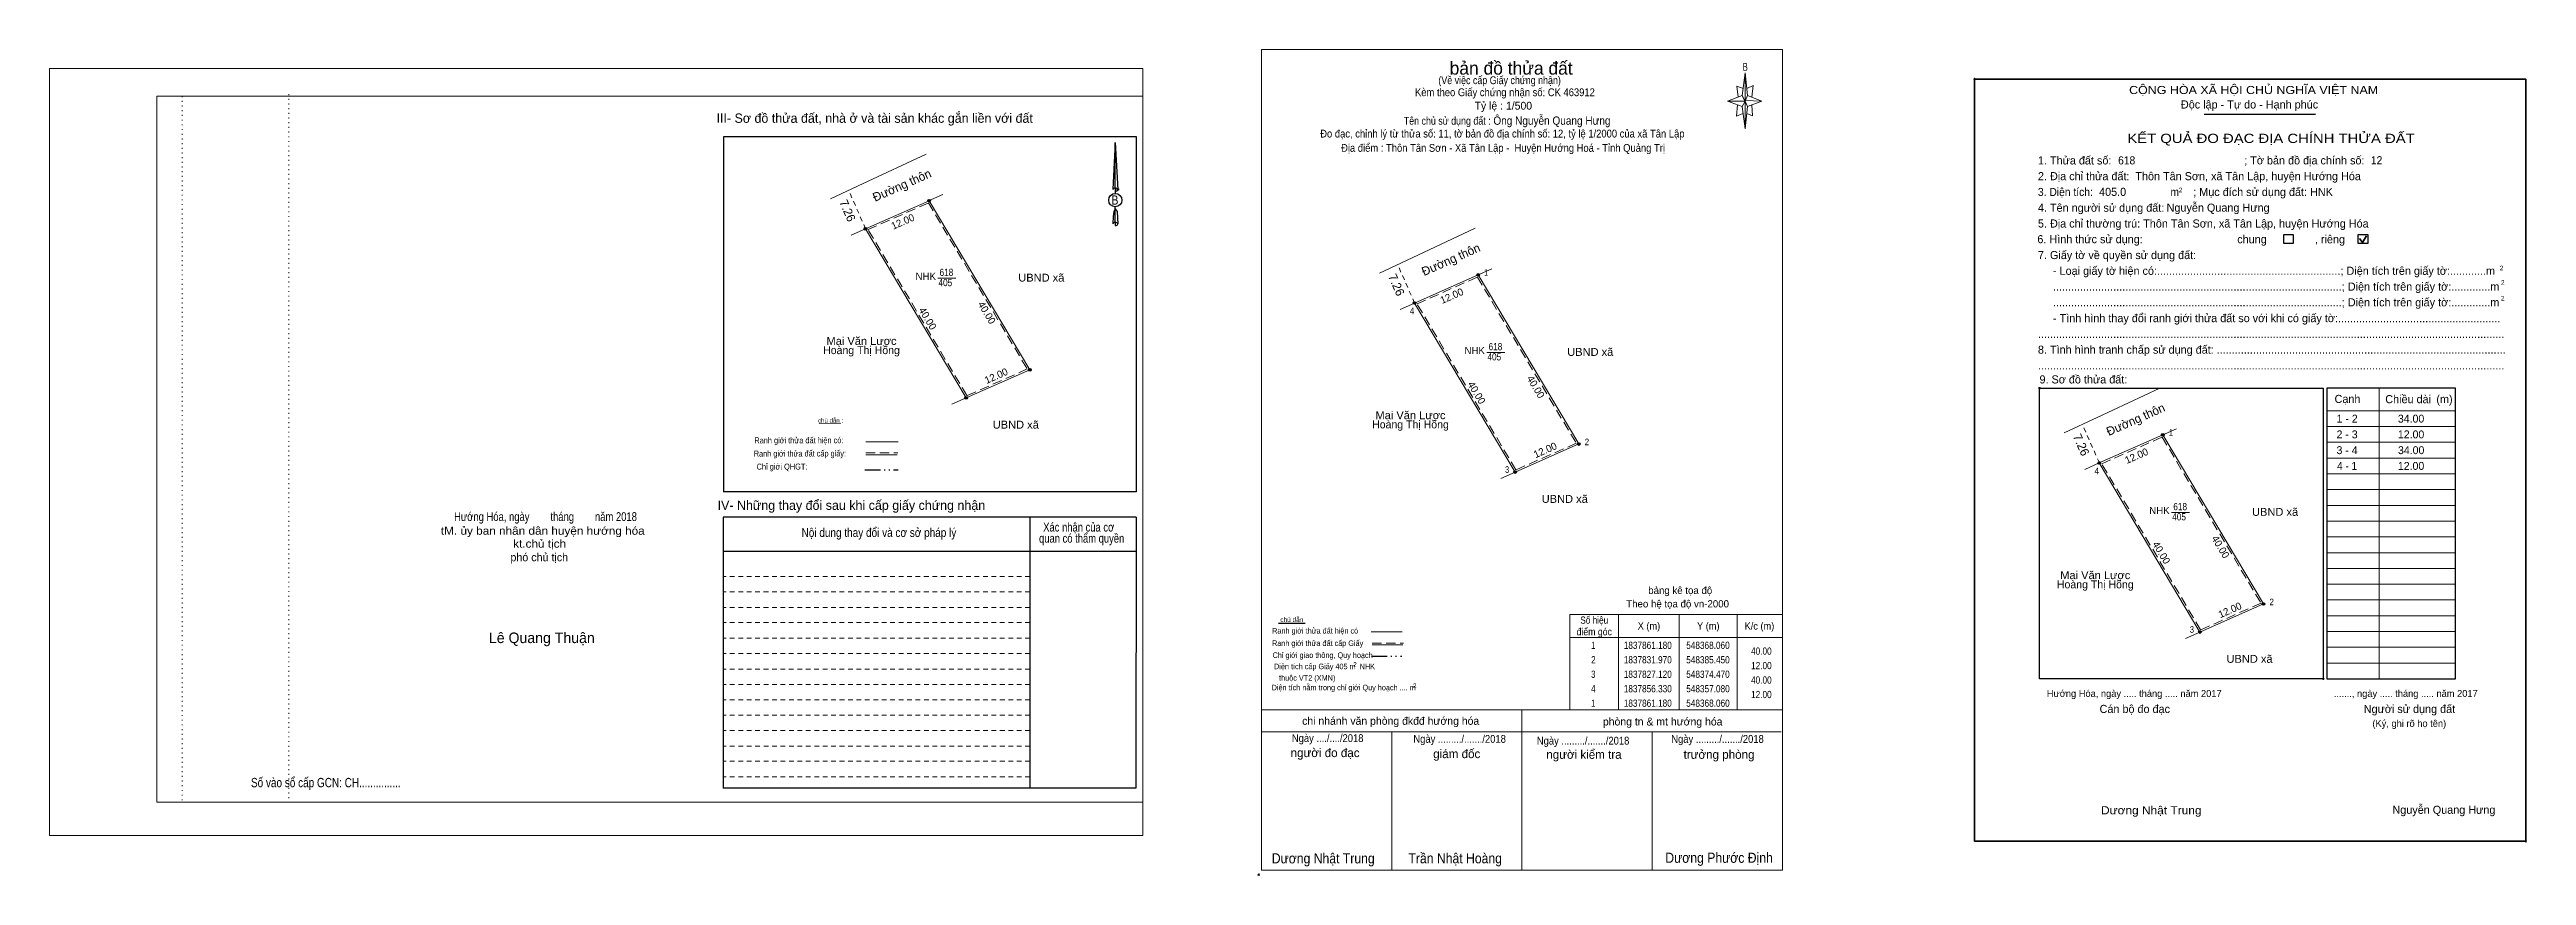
# Model space of a CAD drawing. Header units: metres. Extents: x 548003 to 548949, y 1837785 to 1838071.
# Drawn here: x 548002.9 to 548430.9, y 1837785.1 to 1837927.8 of the extents above; entities that cross this region are included whole.
import ezdxf
from ezdxf.enums import TextEntityAlignment as Align

# ---------------------------------------------------------------- set-up
doc = ezdxf.new("R2010")
doc.units = ezdxf.units.M
doc.header["$LTSCALE"] = 0.54
doc.header["$PDMODE"] = 32
doc.header["$PDSIZE"] = 0.27
for name, pattern in [('DASH_DOUBLE_DOT', [9.2, 5, -1.2, 0.3, -1.2, 0.3, -1.2]), ('DOTTED', [1.5, 0.3, -1.2]), ('MEDIUM_DASHED', [4.5, 3, -1.5]), ('SHORT_DASHED', [2.7, 1.5, -1.2])]:
    doc.linetypes.add(name, pattern=pattern)
for name, color, linetype, lineweight in [('1', 7, 'Continuous', 13), ('10', 7, 'Continuous', 13), ('11', 7, 'Continuous', 25), ('16', 7, 'Continuous', 25), ('18', 7, 'Continuous', 25), ('2', 7, 'Continuous', 35), ('27', 7, 'Continuous', 13), ('28', 7, 'SHORT_DASHED', 13), ('5', 7, 'DASH_DOUBLE_DOT', 25), ('50', 7, 'Continuous', 25), ('55', 7, 'Continuous', 13), ('63', 7, 'Continuous', 13), ('7', 7, 'Continuous', 13), ('8', 7, 'Continuous', 13)]:
    doc.layers.add(name, color=color, linetype=linetype, lineweight=lineweight)
for name, color, linetype in [('36', 7, 'Continuous'), ('48', 7, 'Continuous'), ('52', 7, 'Continuous'), ('6', 7, 'Continuous'), ('9', 7, 'Continuous')]:
    doc.layers.add(name, color=color, linetype=linetype)

msp = doc.modelspace()

# ---------------------------------------------------------------- hatches: boundary and pattern name
at = {"layer": '11'}
for points in [[(548368.2871, 1837861.18, 1), (548367.8329, 1837861.18, 1)], [(548357.3071, 1837856.33, 1), (548356.8529, 1837856.33, 1)], [(548385.6798, 1837831.9654, 1), (548385.2257, 1837831.9654, 1)], [(548374.6971, 1837827.12, 1), (548374.2429, 1837827.12, 1)], [(548374.6971, 1837827.12, 1), (548374.2429, 1837827.12, 1)]]:
    msp.add_hatch(color=256, dxfattribs=at).paths.add_polyline_path(points)
at = {"layer": '8'}
for points in [[(548155.1271, 1837901.65, 1), (548154.6729, 1837901.65, 1)], [(548144.1471, 1837896.8, 1), (548143.6929, 1837896.8, 1)], [(548249.9771, 1837888.82, 1), (548249.5229, 1837888.82, 1)], [(548238.9971, 1837883.97, 1), (548238.5429, 1837883.97, 1)], [(548172.5198, 1837872.4354, 1), (548172.0657, 1837872.4354, 1)], [(548161.5371, 1837867.59, 1), (548161.0829, 1837867.59, 1)], [(548161.5371, 1837867.59, 1), (548161.0829, 1837867.59, 1)], [(548267.3698, 1837859.6054, 1), (548266.9157, 1837859.6054, 1)], [(548256.3871, 1837854.76, 1), (548255.9329, 1837854.76, 1)], [(548256.3871, 1837854.76, 1), (548255.9329, 1837854.76, 1)]]:
    msp.add_hatch(color=256, dxfattribs=at).paths.add_polyline_path(points)

# ---------------------------------------------------------------- linework, layer by layer
at = {"layer": '1'}
for p, q in [((548021.45, 1837919.7), (548191.83, 1837919.7)), ((548021.45, 1837797.74), (548021.45, 1837919.7)), ((548191.83, 1837919.7), (548191.83, 1837796.71)), ((548405.44, 1837869.28), (548405.44, 1837819.04)), ((548396.42, 1837865.36), (548411.67, 1837865.36)), ((548396.42, 1837862.63), (548411.67, 1837862.63)), ((548411.67, 1837865.36), (548418.6, 1837865.36)), ((548411.67, 1837862.63), (548418.6, 1837862.63)), ((548396.42, 1837859.91), (548411.67, 1837859.91)), ((548396.42, 1837857.18), (548411.67, 1837857.18)), ((548411.67, 1837859.91), (548418.6, 1837859.91)), ((548411.67, 1837857.18), (548418.6, 1837857.18)), ((548396.42, 1837854.46), (548411.67, 1837854.46)), ((548411.67, 1837854.46), (548418.6, 1837854.46)), ((548396.42, 1837851.73), (548411.67, 1837851.73)), ((548396.42, 1837849.01), (548411.67, 1837849.01)), ((548411.67, 1837851.73), (548418.6, 1837851.73)), ((548411.67, 1837849.01), (548418.6, 1837849.01)), ((548396.42, 1837846.28), (548411.67, 1837846.28)), ((548411.67, 1837846.28), (548418.6, 1837846.28)), ((548396.42, 1837843.56), (548411.67, 1837843.56)), ((548396.42, 1837840.83), (548411.67, 1837840.83)), ((548411.67, 1837843.56), (548418.6, 1837843.56)), ((548411.67, 1837840.83), (548418.6, 1837840.83)), ((548396.42, 1837838.11), (548411.67, 1837838.11)), ((548411.67, 1837838.11), (548418.6, 1837838.11)), ((548396.42, 1837835.39), (548411.67, 1837835.39)), ((548396.42, 1837832.66), (548411.67, 1837832.66)), ((548411.67, 1837835.39), (548418.6, 1837835.39)), ((548411.67, 1837832.66), (548418.6, 1837832.66)), ((548396.42, 1837829.94), (548411.67, 1837829.94)), ((548396.42, 1837827.21), (548411.67, 1837827.21)), ((548411.67, 1837829.94), (548418.6, 1837829.94)), ((548411.67, 1837827.21), (548418.6, 1837827.21)), ((548396.42, 1837824.49), (548411.67, 1837824.49)), ((548411.67, 1837824.49), (548418.6, 1837824.49)), ((548396.42, 1837821.76), (548411.67, 1837821.76)), ((548411.67, 1837821.76), (548418.6, 1837821.76)), ((548021.45, 1837797.74), (548191.83, 1837797.74))]:
    msp.add_line(p, q, dxfattribs=at)
at = {"layer": '1', "linetype": 'DOTTED'}
for p, q in [((548025.87, 1837919.7), (548025.87, 1837797.74)), ((548044.26, 1837920.06), (548044.26, 1837798.09))]:
    msp.add_line(p, q, dxfattribs=at)
at = {"layer": '1', "lineweight": 25}
for p, q in [((548375.18, 1837916.63), (548394.43, 1837916.63)), ((548418.6, 1837819.04), (548418.6, 1837869.28))]:
    msp.add_line(p, q, dxfattribs=at)
at = {"layer": '1', "lineweight": 35}
for p, q in [((548402.58, 1837894.4), (548403.23, 1837895.58)), ((548402.03, 1837895.1), (548402.58, 1837894.4))]:
    msp.add_line(p, q, dxfattribs=at)
at = {"layer": '1'}
for points in [[(548002.93, 1837791.94), (548191.83, 1837791.94), (548191.83, 1837924.49), (548002.93, 1837924.49)], [(548368.06, 1837861.18), (548385.45, 1837831.97), (548374.47, 1837827.12), (548357.08, 1837856.33)]]:
    msp.add_lwpolyline(points, close=True, dxfattribs=at)
msp.add_lwpolyline([(548028.35, 1837919.7), (548191.83, 1837919.7), (548191.83, 1837797.74), (548028.35, 1837797.74)], dxfattribs=at)
at = {"layer": '1', "lineweight": 25}
msp.add_lwpolyline([(548346.75, 1837869.26), (548395.78, 1837869.26), (548395.78, 1837819.04), (548346.75, 1837819.04)], close=True, dxfattribs=at)
msp.add_lwpolyline([(548418.6, 1837869.28), (548396.42, 1837869.28), (548396.42, 1837819.04), (548418.6, 1837819.04), (548418.6, 1837819.53)], dxfattribs=at)
at = {"layer": '1'}
for p in [(548335.53, 1837922.67), (548346.75, 1837869.26), (548395.78, 1837819.04), (548430.75, 1837790.97)]:
    msp.add_point(p, dxfattribs=at)
at = {"layer": '10'}
for p, q in [((548356.69, 1837864.16), (548367.56, 1837869.24)), ((548351.01, 1837861.51), (548356.69, 1837864.16))]:
    msp.add_line(p, q, dxfattribs=at)
at = {"layer": '10', "linetype": 'SHORT_DASHED'}
msp.add_line((548357.09, 1837856.33), (548354.15, 1837862.98), dxfattribs=at)
at = {"layer": '10'}
msp.add_lwpolyline([(548374.47, 1837827.12), (548357.08, 1837856.33), (548368.06, 1837861.18), (548385.45, 1837831.97)], close=True, dxfattribs=at)
at = {"layer": '10', "linetype": 'MEDIUM_DASHED'}
msp.add_lwpolyline([(548374.59, 1837827.5), (548357.51, 1837856.19), (548367.94, 1837860.8), (548385.02, 1837832.1)], close=True, dxfattribs=at)
at = {"layer": '11'}
for centre in [(548368.06, 1837861.18), (548357.08, 1837856.33), (548385.4527, 1837831.9654), (548374.47, 1837827.12), (548374.47, 1837827.12)]:
    msp.add_circle(centre, 0.2271, dxfattribs=at)
at = {"layer": '16'}
msp.add_line((548219.87, 1837828.62), (548215.25, 1837828.62), dxfattribs=at)
at = {"layer": '18'}
for p, q in [((548187.06, 1837911.7), (548187.51, 1837903.58)), ((548187.06, 1837911.7), (548187.51, 1837903.58)), ((548187.06, 1837911.7), (548187.51, 1837903.58)), ((548186.71, 1837904.82), (548186.66, 1837903.58)), ((548187.06, 1837903.8), (548187.06, 1837903.51)), ((548187.06, 1837903.51), (548187.06, 1837903.3)), ((548187.06, 1837903.3), (548187.06, 1837902.97)), ((548187.06, 1837903.3), (548187.06, 1837902.97)), ((548187.06, 1837903.3), (548187.06, 1837902.97)), ((548187.06, 1837900.22), (548187.06, 1837900.58)), ((548187.06, 1837900.22), (548187.06, 1837900.58)), ((548187.06, 1837900.22), (548187.06, 1837900.58)), ((548187.06, 1837900.22), (548187.37, 1837899.78)), ((548187.06, 1837900.22), (548187.37, 1837899.78)), ((548187.06, 1837900.22), (548187.37, 1837899.78)), ((548187.06, 1837897.91), (548187.06, 1837897.61)), ((548187.06, 1837897.61), (548187.06, 1837897.36)), ((548187.37, 1837899.78), (548187.51, 1837897.65)), ((548187.37, 1837899.78), (548187.51, 1837897.65)), ((548187.37, 1837899.78), (548187.51, 1837897.65)), ((548187.51, 1837897.65), (548187.51, 1837897.66))]:
    msp.add_line(p, q, dxfattribs=at)
for points in [[(548187.06, 1837903.8), (548187.06, 1837911.7), (548186.71, 1837904.82)], [(548187.06, 1837897.91), (548187.06, 1837900.22), (548186.79, 1837899.78), (548186.71, 1837898.91), (548186.66, 1837897.66)]]:
    msp.add_lwpolyline(points, dxfattribs=at)
msp.add_ellipse((548187.073, 1837901.7501), major_axis=(0, 1.158), ratio=0.983453, dxfattribs=at)
for centre, start_param, end_param in [((548187.0734, 1837903.5346), 1.57079633, 3.07445202), ((548187.0734, 1837903.5346), 0.06714063, 1.57079633), ((548187.0734, 1837903.5346), 4.71238898, 6.28318531), ((548187.0734, 1837897.6241), 2.49106941, 3.07427841), ((548187.0734, 1837897.6241), 1.57079633, 2.49106941), ((548187.0734, 1837897.6241), 0.06714063, 1.57079633), ((548187.0734, 1837897.6241), 4.71238898, 6.28318531)]:
    msp.add_ellipse(centre, major_axis=(0.4175, 0), ratio=0.655448, start_param=start_param, end_param=end_param, dxfattribs=at)
msp.add_point((548187.51, 1837903.58), dxfattribs=at)
at = {"layer": '2'}
msp.add_lwpolyline([(548335.53, 1837922.67), (548430.75, 1837922.67), (548430.75, 1837790.97), (548335.53, 1837790.97)], close=True, dxfattribs=at)
at = {"layer": '27'}
for p, q in [((548370.43, 1837862.23), (548367.94, 1837861.13)), ((548357.08, 1837856.33), (548354.59, 1837855.23)), ((548374.47, 1837827.12), (548371.98, 1837826.02))]:
    msp.add_line(p, q, dxfattribs=at)
at = {"layer": '28', "linetype": 'Continuous', "lineweight": 25}
for p, q in [((548190.72, 1837851.32), (548119.36, 1837851.32)), ((548172.31, 1837846.98), (548172.33, 1837800.13)), ((548190.66, 1837846.98), (548190.63, 1837800.13)), ((548190.63, 1837841.03), (548119.31, 1837841.03)), ((548190.63, 1837800.13), (548119.31, 1837800.13))]:
    msp.add_line(p, q, dxfattribs=at)
at = {"layer": '28'}
for p, q in [((548172.32, 1837836.72), (548119.31, 1837836.72)), ((548172.32, 1837834.06), (548119.31, 1837834.06)), ((548172.32, 1837831.38), (548119.31, 1837831.38)), ((548172.32, 1837828.74), (548119.31, 1837828.74)), ((548172.32, 1837826.07), (548119.31, 1837826.07)), ((548172.32, 1837823.41), (548119.31, 1837823.41)), ((548172.32, 1837820.71), (548119.31, 1837820.71)), ((548172.33, 1837818.06), (548119.31, 1837818.06)), ((548172.33, 1837815.42), (548119.31, 1837815.42)), ((548172.33, 1837812.77), (548119.31, 1837812.77)), ((548172.33, 1837810.09), (548119.31, 1837810.09)), ((548172.33, 1837807.42), (548119.31, 1837807.42)), ((548172.33, 1837804.78), (548119.31, 1837804.78)), ((548172.33, 1837802.12), (548119.31, 1837802.12))]:
    msp.add_line(p, q, dxfattribs=at)
at = {"layer": '28', "linetype": 'Continuous', "lineweight": 25}
for points in [[(548190.72, 1837851.32), (548190.72, 1837912.66), (548119.36, 1837912.66), (548119.36, 1837851.32)], [(548190.66, 1837846.98), (548119.31, 1837846.98), (548119.31, 1837800.13)]]:
    msp.add_lwpolyline(points, dxfattribs=at)
at = {"layer": '5'}
for p, q in [((548143.8, 1837855.15), (548149.55, 1837855.15)), ((548231.35, 1837822.92), (548236.59, 1837822.92))]:
    msp.add_line(p, q, dxfattribs=at)
at = {"layer": '5', "linetype": 'Continuous', "lineweight": 13}
for p, q in [((548231.25, 1837827.13), (548236.63, 1837827.13)), ((548231.45, 1837824.89), (548236.72, 1837824.89))]:
    msp.add_line(p, q, dxfattribs=at)
at = {"layer": '5', "linetype": 'MEDIUM_DASHED', "lineweight": 13}
msp.add_line((548231.45, 1837825.21), (548236.89, 1837825.21), dxfattribs=at)
at = {"layer": '50'}
for points in [[(548388.96, 1837895.81), (548390.59, 1837895.81), (548390.59, 1837894.28), (548388.96, 1837894.28)], [(548401.82, 1837895.81), (548403.46, 1837895.81), (548403.46, 1837894.28), (548401.82, 1837894.28)]]:
    msp.add_lwpolyline(points, close=True, dxfattribs=at)
at = {"layer": '55'}
for p, q in [((548143.94, 1837859.98), (548149.55, 1837859.98)), ((548143.98, 1837857.73), (548149.36, 1837857.73)), ((548143.98, 1837857.73), (548149.36, 1837857.73))]:
    msp.add_line(p, q, dxfattribs=at)
at = {"layer": '55', "linetype": 'MEDIUM_DASHED'}
msp.add_line((548143.97, 1837858.11), (548149.48, 1837858.11), dxfattribs=at)
at = {"layer": '63'}
for p, q in [((548274.02, 1837830.17), (548274.02, 1837813.67)), ((548284.52, 1837830.17), (548284.52, 1837813.67)), ((548294.52, 1837830.17), (548294.52, 1837813.67)), ((548265.62, 1837826.17), (548302.32, 1837826.17))]:
    msp.add_line(p, q, dxfattribs=at)
msp.add_lwpolyline([(548265.62, 1837830.17), (548302.32, 1837830.17), (548302.32, 1837813.67), (548265.62, 1837813.67)], close=True, dxfattribs=at)
at = {"layer": '7'}
for p, q in [((548295.37, 1837919.84), (548295.87, 1837923.74)), ((548295.37, 1837917.94), (548292.87, 1837918.84)), ((548296.27, 1837917.94), (548295.87, 1837914.04)), ((548296.27, 1837919.84), (548298.77, 1837918.84)), ((548297.07, 1837918.24), (548297.17, 1837916.34)), ((548297.17, 1837916.34), (548296.17, 1837916.74)), ((548135.89, 1837863.14), (548139.62, 1837863.19)), ((548212.32, 1837813.67), (548302.32, 1837813.67)), ((548212.32, 1837813.67), (548302.32, 1837813.67)), ((548212.32, 1837813.67), (548302.32, 1837813.67)), ((548257.32, 1837785.97), (548257.32, 1837813.67)), ((548212.32, 1837809.87), (548302.12, 1837809.87)), ((548234.82, 1837785.97), (548234.82, 1837809.87)), ((548279.82, 1837785.97), (548279.82, 1837809.87)), ((548302.32, 1837785.97), (548212.32, 1837785.97))]:
    msp.add_line(p, q, dxfattribs=at)
for points in [[(548212.32, 1837927.77), (548302.32, 1837927.77), (548302.32, 1837785.97), (548212.32, 1837785.97)], [(548295.87, 1837923.74), (548296.27, 1837919.84), (548295.87, 1837918.84)], [(548295.87, 1837918.84), (548292.87, 1837918.84), (548295.37, 1837919.84), (548296.27, 1837917.94), (548298.77, 1837918.84), (548295.87, 1837918.94)], [(548295.87, 1837918.84), (548295.87, 1837914.04), (548295.37, 1837917.94)]]:
    msp.add_lwpolyline(points, close=True, dxfattribs=at)
for points in [[(548295.57, 1837921.04), (548294.47, 1837921.44), (548294.67, 1837919.54)], [(548296.17, 1837921.04), (548297.27, 1837921.54), (548297.07, 1837919.54)], [(548295.87, 1837918.84), (548295.37, 1837919.84), (548292.87, 1837918.84)], [(548294.57, 1837918.24), (548294.37, 1837916.24), (548295.47, 1837916.74)], [(548295.87, 1837918.84), (548296.27, 1837917.94), (548298.77, 1837918.84)]]:
    msp.add_lwpolyline(points, dxfattribs=at)
msp.add_point((548211.85, 1837785.19), dxfattribs=at)
at = {"layer": '8'}
for p, q in [((548143.53, 1837904.63), (548154.4, 1837909.71)), ((548137.85, 1837901.98), (548143.53, 1837904.63)), ((548157.27, 1837902.7), (548154.78, 1837901.6)), ((548143.92, 1837896.8), (548141.43, 1837895.7)), ((548238.38, 1837891.8), (548249.25, 1837896.88)), ((548232.7, 1837889.15), (548238.38, 1837891.8)), ((548156.39, 1837888.27), (548159.5, 1837888.27)), ((548252.12, 1837889.87), (548249.63, 1837888.77)), ((548238.77, 1837883.97), (548236.28, 1837882.87)), ((548251.24, 1837875.44), (548254.35, 1837875.44)), ((548161.31, 1837867.59), (548158.82, 1837866.49)), ((548256.16, 1837854.76), (548253.67, 1837853.66)), ((548369.55, 1837847.8), (548372.66, 1837847.8))]:
    msp.add_line(p, q, dxfattribs=at)
at = {"layer": '8', "linetype": 'SHORT_DASHED'}
for p, q in [((548143.93, 1837896.8), (548140.99, 1837903.45)), ((548238.78, 1837883.97), (548235.84, 1837890.62))]:
    msp.add_line(p, q, dxfattribs=at)
at = {"layer": '8'}
for points in [[(548161.31, 1837867.59), (548143.92, 1837896.8), (548154.9, 1837901.65), (548172.29, 1837872.44)], [(548154.9, 1837901.65), (548172.29, 1837872.44), (548161.31, 1837867.59), (548143.92, 1837896.8)], [(548256.16, 1837854.76), (548238.77, 1837883.97), (548249.75, 1837888.82), (548267.14, 1837859.61)], [(548249.75, 1837888.82), (548267.14, 1837859.61), (548256.16, 1837854.76), (548238.77, 1837883.97)]]:
    msp.add_lwpolyline(points, close=True, dxfattribs=at)
at = {"layer": '8', "linetype": 'MEDIUM_DASHED'}
for points in [[(548161.43, 1837867.97), (548144.35, 1837896.66), (548154.78, 1837901.27), (548171.86, 1837872.57)], [(548256.28, 1837855.14), (548239.2, 1837883.83), (548249.63, 1837888.44), (548266.71, 1837859.74)]]:
    msp.add_lwpolyline(points, close=True, dxfattribs=at)
at = {"layer": '8', "lineweight": 25}
for centre in [(548154.9, 1837901.65), (548143.92, 1837896.8), (548249.75, 1837888.82), (548238.77, 1837883.97), (548172.2927, 1837872.4354), (548161.31, 1837867.59), (548161.31, 1837867.59), (548267.1427, 1837859.6054), (548256.16, 1837854.76), (548256.16, 1837854.76)]:
    msp.add_circle(centre, 0.2271, dxfattribs=at)

# ---------------------------------------------------------------- texts
at = {"layer": '1'}
for s, height, width, p in [('CỘNG HÒA XÃ HỘI CHỦ NGHĨA VIỆT NAM', 1.399, 1.15, (548362.23, 1837920.08)), ('3. Diện tích:', 1.399, 0.95, (548346.48, 1837902.46)), ('m', 1.399, 0.95, (548369.38, 1837902.46)), ('2', 0.7991, 0.95, (548370.82, 1837903.1)), ('2', 0.7991, 0.9, (548426.28, 1837889.62)), ('2', 0.7991, 0.9, (548426.49, 1837887.12)), ('2', 0.7991, 0.9, (548426.49, 1837884.4)), ('Dương Nhật Trung', 1.399, 1.1, (548357.38, 1837795.62))]:
    msp.add_text(s, height=height, dxfattribs=dict(at, width=width)).set_placement(p)
for s, height, p in [('Độc lập - Tự do - Hạnh phúc', 1.399, (548371.18, 1837917.58)), ('1. Thửa đất số:', 1.399, (548346.48, 1837907.91)), ('; Tờ bản đồ địa chính số:', 1.399, (548382.12, 1837907.92)), ('2. Địa chỉ thửa đất:', 1.399, (548346.48, 1837905.19)), ('4. Tên người sử dụng đất:', 1.399, (548346.48, 1837899.74)), ('; Mục đích sử dụng đất: HNK', 1.399, (548373.31, 1837902.46)), ('5. Địa chỉ thường trú: Thôn Tân Sơn, xã Tân Lập, huyện Hướng Hóa', 1.399, (548346.48, 1837897.01)), ('chung                , riêng', 1.399, (548380.92, 1837894.29)), ('7. Giấy tờ về quyền sử dụng đất:', 1.399, (548346.48, 1837891.56)), ('     - Loại giấy tờ hiện có:.............................................................; Diện tích trên giấy tờ:............m', 1.399, (548346.48, 1837888.84)), ('     ................................................................................................; Diện tích trên giấy tờ:.............m', 1.399, (548346.48, 1837886.11)), ('     ................................................................................................; Diện tích trên giấy tờ:.............m', 1.399, (548346.48, 1837883.39)), ('     - Tình hình thay đổi ranh giới thửa đất so với khi có giấy tờ:......................................................', 1.399, (548346.48, 1837880.66)), ('8. Tình hình tranh chấp sử dụng đất: ................................................................................................', 1.399, (548346.48, 1837875.21)), ('...........................................................................................................................................................', 1.399, (548346.48, 1837877.94)), ('...........................................................................................................................................................', 1.399, (548346.48, 1837872.49)), ('9. Sơ đồ thửa đất:', 1.399, (548346.75, 1837870.07)), ('Cạnh', 1.399, (548397.73, 1837866.7)), ('Chiều dài', 1.399, (548406.49, 1837866.66)), ('(m)', 1.399, (548415.32, 1837866.67)), ('Hướng Hóa, ngày ..... tháng ..... năm 2017', 1.199, (548348.02, 1837815.9)), ('Cán bộ đo đạc', 1.399, (548357.13, 1837813.13)), ('......., ngày ..... tháng ..... năm 2017', 1.199, (548397.6, 1837815.9)), ('Người sử dụng đất', 1.399, (548402.77, 1837813.13)), ('(Ký, ghi rõ họ tên)', 1.199, (548404.27, 1837810.73))]:
    msp.add_text(s, height=height, dxfattribs=at).set_placement(p)
for s, height, width, p in [('KẾT QUẢ ĐO ĐẠC ĐỊA CHÍNH THỬA ĐẤT', 1.599, 1.2, (548386.75, 1837911.62)), ('618', 1.25, 0.85, (548371.055, 1837848.17)), ('405', 1.25, 0.85, (548370.865, 1837846.41))]:
    msp.add_text(s, height=height, dxfattribs=dict(at, width=width)).set_placement(p, align=Align.CENTER)
msp.add_text('NHK', height=1.25, dxfattribs=at).set_placement((548367.475, 1837847.5), align=Align.CENTER)
at = {"layer": '10'}
for s, rotation, p in [('Đường thôn', 23.832, (548358.72, 1837860.98)), ('7.26', 293.832, (548352.48, 1837860.95))]:
    msp.add_text(s, height=1.5, rotation=rotation, dxfattribs=at).set_placement(p)
at = {"layer": '16', "width": 0.8}
for p in [(548228.48, 1837821.13), (548238.82, 1837817.43)]:
    msp.add_text('2', height=0.8, dxfattribs=at).set_placement(p, align=Align.CENTER)
at = {"layer": '18'}
for s, height, width, p in [('B', 1.59, 0.85, (548187.005, 1837900.97)), ('tM. ủy ban nhân dân huyện hướng hóa', 1.381, 1.1, (548088.155, 1837843.93)), ('Hướng Hóa, ngày        tháng        năm 2018', 1.523, 0.8, (548088.62, 1837846.3)), ('kt.chủ tịch', 1.381, 1.1, (548087.605, 1837841.7)), ('Số vào sổ cấp GCN: CH...............', 1.611, 0.8, (548050.665, 1837800.3))]:
    msp.add_text(s, height=height, dxfattribs=dict(at, width=width)).set_placement(p, align=Align.CENTER)
for s, height, p in [('phó chủ tịch', 1.381, (548087.545, 1837839.35)), ('Lê Quang Thuận', 1.822, (548087.99, 1837825.21))]:
    msp.add_text(s, height=height, dxfattribs=at).set_placement(p, align=Align.CENTER)
at = {"layer": '28'}
for s, p in [('III- Sơ đồ thửa đất, nhà ở và tài sản khác gắn liền với đất', (548145.5, 1837915.11)), ('IV- Những thay đổi sau khi cấp giấy chứng nhận', (548141.47, 1837848.22))]:
    msp.add_text(s, height=1.611, dxfattribs=at).set_placement(p, align=Align.CENTER)
for s, width, p in [('Nội dung thay đổi và cơ sở pháp lý', 0.85, (548146.235, 1837843.55)), (' quan có thẩm quyền', 0.8, (548181.03, 1837842.56)), ('Xác nhận của cơ', 0.8, (548180.75, 1837844.48))]:
    msp.add_text(s, height=1.519, dxfattribs=dict(at, width=width)).set_placement(p, align=Align.CENTER)
at = {"layer": '36', "width": 1.05}
for s, p in [('UBND xã', (548387.45, 1837847.2)), ('Mai Văn Lược', (548356.385, 1837836.26)), ('UBND xã', (548383.04, 1837821.8))]:
    msp.add_text(s, height=1.362, dxfattribs=at).set_placement(p, align=Align.CENTER)
at = {"layer": '36'}
msp.add_text('Hoàng Thị Hồng', height=1.362, dxfattribs=at).set_placement((548356.385, 1837834.67), align=Align.CENTER)
at = {"layer": '48'}
msp.add_text('6. Hình thức sử dụng:', height=1.399, dxfattribs=at).set_placement((548346.38, 1837894.3))
at = {"layer": '5'}
for s, height, width, p in [('Ranh giới thửa đất hiện có ', 0.96, 0.9, (548221.775, 1837826.86)), ('chú dẫn', 0.7999, 1.05, (548217.57, 1837828.86)), ('Ranh giới thửa đất cấp Giấy', 0.96, 0.9, (548222.03, 1837824.71)), ('Chỉ giới giao thông, Quy hoạch', 0.96, 0.9, (548222.89, 1837822.64)), ('Diện tích cấp Giấy 405 m  NHK', 0.96, 0.9, (548223.215, 1837820.7)), ('thuộc VT2 (XMN)', 0.96, 0.95, (548220.225, 1837818.71)), ('Diện tích nằm trong chỉ giới Quy hoạch .... m', 0.96, 0.9, (548226.535, 1837817.05))]:
    msp.add_text(s, height=height, dxfattribs=dict(at, width=width)).set_placement(p, align=Align.CENTER)
at = {"layer": '52'}
for s, p in [('2 - 3', (548399.895, 1837860.59)), ('1 - 2', (548399.9, 1837863.31)), ('34.00', (548410.95, 1837863.31)), ('12.00', (548410.95, 1837860.59)), ('3 - 4', (548399.89, 1837857.86)), ('34.00', (548410.965, 1837857.86)), ('12.00', (548410.95, 1837855.14))]:
    msp.add_text(s, height=1.362, dxfattribs=at).set_placement(p, align=Align.CENTER)
at = {"layer": '52', "width": 0.95}
msp.add_text('4 - 1', height=1.362, dxfattribs=at).set_placement((548399.89, 1837855.14), align=Align.CENTER)
at = {"layer": '55'}
for s, height, width, p in [('Ranh giới thửa đất cấp giấy:', 1.035, 0.8, (548132.5788, 1837857.4467)), ('Ranh giới thửa đất hiện có:', 1.04, 0.8, (548132.4038, 1837859.7262)), ('Chỉ giới QHGT:', 1.035, 0.85, (548129.4888, 1837855.1896))]:
    msp.add_text(s, height=height, rotation=0.135, dxfattribs=dict(at, width=width)).set_placement(p, align=Align.CENTER)
at = {"layer": '6', "width": 0.95}
for s, p in [('618', (548360.33, 1837907.92)), ('12', (548404, 1837907.94))]:
    msp.add_text(s, height=1.399, dxfattribs=at).set_placement(p)
at = {"layer": '6'}
for s, p in [('Thôn Tân Sơn, xã Tân Lập, huyện Hướng Hóa', (548363.31, 1837905.19)), ('405.0', (548357.04, 1837902.48)), ('Nguyễn Quang Hưng', (548368.71, 1837899.75)), ('Nguyễn Quang Hưng', (548407.73, 1837795.71))]:
    msp.add_text(s, height=1.399, dxfattribs=at).set_placement(p)
at = {"layer": '63'}
for s, rotation, p in [('12.00', 23.832, (548363.7625, 1837856.9948)), ('40.00', 300.767, (548367.2764, 1837840.5147)), ('40.00', 300.767, (548377.4994, 1837841.5097)), ('12.00', 23.832, (548379.9025, 1837830.3448))]:
    msp.add_text(s, height=1.25, rotation=rotation, dxfattribs=at).set_placement(p, align=Align.CENTER)
for s, width, p in [('điểm góc', 0.9, (548269.82, 1837826.55)), ('Số hiệu', 0.85, (548269.82, 1837828.55)), ('X (m)', 0.95, (548279.27, 1837827.55)), ('Y (m)', 0.95, (548289.525, 1837827.55)), ('K/c (m)', 0.95, (548298.365, 1837827.55)), (' 2', 0.85, (548269.475, 1837821.7)), (' 1', 0.75, (548269.47, 1837824.2)), ('1837861.180', 0.85, (548279.07, 1837824.2)), ('1837831.970', 0.85, (548279.07, 1837821.7)), ('548368.060', 0.85, (548289.47, 1837824.2)), ('548385.450', 0.85, (548289.47, 1837821.7)), (' 3', 0.8, (548269.465, 1837819.2)), ('1837827.120', 0.85, (548279.07, 1837819.2)), ('548374.470', 0.85, (548289.47, 1837819.2)), (' 4', 0.85, (548269.47, 1837816.7)), (' 1', 0.75, (548269.47, 1837814.2)), ('1837856.330', 0.85, (548279.07, 1837816.7)), ('1837861.180', 0.85, (548279.07, 1837814.2)), ('548357.080', 0.85, (548289.47, 1837816.7)), ('548368.060', 0.85, (548289.47, 1837814.2))]:
    msp.add_text(s, height=1.25, dxfattribs=dict(at, width=width)).set_placement(p, align=Align.CENTER)
at = {"layer": '63', "width": 0.85}
for s, p in [('40.00', (548300.47, 1837823.2)), ('40.00', (548300.47, 1837818.2)), ('12.00', (548300.47, 1837820.7)), ('12.00', (548300.47, 1837815.7))]:
    msp.add_text(s, height=1.25, dxfattribs=at).set_placement(p, align=Align.RIGHT)
at = {"layer": '7'}
for s, height, p in [('bản đồ thửa đất', 2.25, (548255.465, 1837923.43)), ('Tỷ lệ : 1/500', 1.35, (548254.115, 1837917.39)), ('Theo hệ tọa độ vn-2000', 1.25, (548284.225, 1837831.37)), ('bảng kê tọa độ', 1.25, (548284.675, 1837833.69)), ('chi nhánh văn phòng đkđđ hướng hóa', 1.35, (548234.65, 1837811.09)), ('phòng tn & mt hướng hóa', 1.35, (548281.645, 1837810.97)), ('người đo đạc', 1.5, (548223.315, 1837805.51)), ('giám đốc', 1.5, (548246.065, 1837805.33)), ('người kiểm tra', 1.5, (548268.045, 1837805.21)), ('trưởng phòng', 1.5, (548291.385, 1837805.21))]:
    msp.add_text(s, height=height, dxfattribs=at).set_placement(p, align=Align.CENTER)
for s, height, width, p in [('(Về việc cấp Giấy chứng nhận)', 1.35, 0.85, (548253.47, 1837921.79)), ('B', 1.378, 0.75, (548295.905, 1837924.09)), ('Kèm theo Giấy chứng nhận số: CK 463912', 1.35, 0.9, (548254.39, 1837919.71)), ('Đo đạc, chỉnh lý từ thửa số: 11, tờ bản đồ địa chính số: 12, tỷ lệ 1/2000 của xã Tân Lập', 1.35, 0.9, (548253.945, 1837912.57)), ('Tên chủ sử dụng đất :', 1.35, 0.85, (548244.415, 1837914.78)), ('Địa điểm : Thôn Tân Sơn - Xã Tân Lập -  Huyện Hướng Hoá - Tỉnh Quảng Trị ', 1.35, 0.9, (548254.285, 1837910.1)), ('Ngày ..../..../2018', 1.35, 0.9, (548223.76, 1837808.11)), ('Ngày ........./......./2018', 1.35, 0.9, (548246.56, 1837807.98)), ('Ngày ........./......./2018', 1.35, 0.9, (548267.89, 1837807.67)), ('Ngày ........./......./2018', 1.35, 0.9, (548291.12, 1837807.97)), ('Dương Nhật Trung', 1.75, 0.9, (548223, 1837787.14)), ('Trần Nhật Hoàng', 1.75, 0.9, (548245.795, 1837787.15)), ('Dương Phước Định', 1.75, 0.9, (548291.385, 1837787.24))]:
    msp.add_text(s, height=height, dxfattribs=dict(at, width=width)).set_placement(p, align=Align.CENTER)
at = {"layer": '7', "width": 0.9}
msp.add_text('Ông Nguyễn Quang Hưng', height=1.44, dxfattribs=at).set_placement((548252.39, 1837914.77))
at = {"layer": '7'}
msp.add_text('chú dẫn :', height=0.7652, rotation=359.974, dxfattribs=at).set_placement((548137.8748, 1837863.2889), align=Align.CENTER)
at = {"layer": '8'}
for s, rotation, p in [('Đường thôn', 23.832, (548145.56, 1837901.45)), ('7.26', 293.832, (548139.32, 1837901.42)), ('Đường thôn', 23.832, (548240.41, 1837888.62)), ('7.26', 293.832, (548234.17, 1837888.59))]:
    msp.add_text(s, height=1.5, rotation=rotation, dxfattribs=at).set_placement(p)
for s, rotation, p in [('12.00', 23.832, (548150.6025, 1837897.4648)), ('40.00', 300.767, (548154.1164, 1837880.9847)), ('40.00', 300.767, (548164.3364, 1837881.9847)), ('12.00', 23.832, (548245.4525, 1837884.6348)), ('12.00', 23.832, (548166.7425, 1837870.8148)), ('40.00', 300.767, (548248.9664, 1837868.1547)), ('40.00', 300.767, (548259.1864, 1837869.1547)), ('12.00', 23.832, (548261.5925, 1837857.9848))]:
    msp.add_text(s, height=1.25, rotation=rotation, dxfattribs=at).set_placement(p, align=Align.CENTER)
for s, height, p in [('NHK', 1.25, (548154.315, 1837887.97)), ('Hoàng Thị Hồng', 1.362, (548143.22, 1837875.14)), ('NHK', 1.25, (548249.165, 1837875.14)), ('Hoàng Thị Hồng', 1.362, (548238.07, 1837862.31))]:
    msp.add_text(s, height=height, dxfattribs=at).set_placement(p, align=Align.CENTER)
for s, height, width, p in [('405', 1.25, 0.85, (548157.705, 1837886.88)), ('618', 1.25, 0.85, (548157.895, 1837888.64)), ('UBND xã', 1.362, 1.05, (548174.285, 1837887.67)), ('1', 1.135, 0.75, (548251.135, 1837888.68)), ('4', 1.135, 0.9, (548238.33, 1837882.02)), ('Mai Văn Lược', 1.362, 1.05, (548143.22, 1837876.73)), ('405', 1.25, 0.85, (548252.555, 1837874.05)), ('618', 1.25, 0.85, (548252.745, 1837875.81)), ('UBND xã', 1.362, 1.05, (548269.135, 1837874.84)), ('UBND xã', 1.362, 1.05, (548169.875, 1837862.27)), ('Mai Văn Lược', 1.362, 1.05, (548238.07, 1837863.9)), ('2', 1.135, 0.9, (548268.545, 1837859.4)), ('3', 1.135, 0.8, (548254.77, 1837854.63)), ('UBND xã', 1.362, 1.05, (548264.725, 1837849.44))]:
    msp.add_text(s, height=height, dxfattribs=dict(at, width=width)).set_placement(p, align=Align.CENTER)
at = {"layer": '9'}
for s, width, p in [('1', 0.75, (548369.45, 1837861.04)), ('4', 0.95, (548356.645, 1837854.38)), ('2', 0.9, (548386.86, 1837831.76)), ('3', 0.85, (548373.085, 1837826.99))]:
    msp.add_text(s, height=1.135, dxfattribs=dict(at, width=width)).set_placement(p, align=Align.CENTER)

doc.saveas('drawing.dxf')
